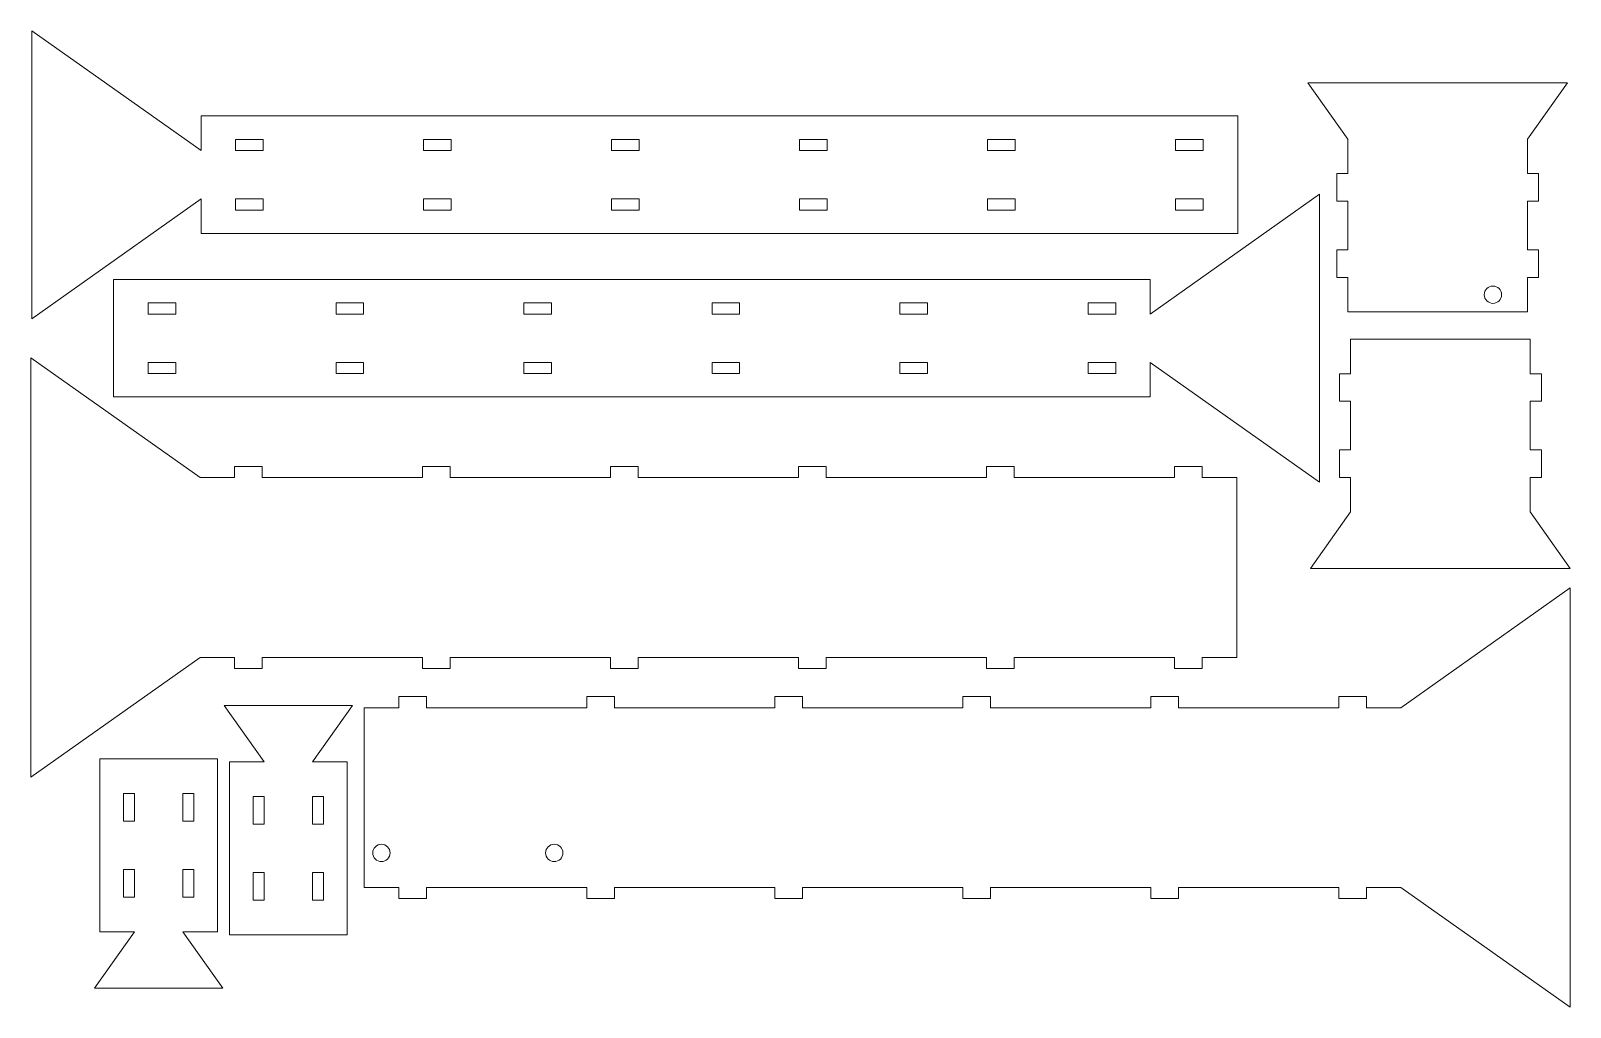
# Model space of a CAD drawing. Header units: millimetres. Extents: x 10 to 293, y 15 to 194.
import ezdxf

# ---------------------------------------------------------------- set-up
doc = ezdxf.new("R2010")
doc.units = ezdxf.units.MM

msp = doc.modelspace()

# ---------------------------------------------------------------- linework, layer by layer
at = {"color": 7, "linetype": 'Continuous', "lineweight": 15}
for p, q in [((10.59, 194.04), (10.59, 141.15)), ((41.7, 172.04), (10.59, 194.04)), ((245.08, 184.51), (252.41, 174.15)), ((292.76, 184.51), (245.08, 184.51)), ((285.43, 174.15), (292.76, 184.51)), ((41.7, 178.39), (41.7, 172.04)), ((232.2, 178.39), (41.7, 178.39)), ((232.2, 156.8), (232.2, 178.39)), ((53.13, 174.07), (48.05, 174.07)), ((48.05, 174.07), (48.05, 172.04)), ((53.13, 172.04), (53.13, 174.07)), ((87.68, 174.07), (82.6, 174.07)), ((82.6, 174.07), (82.6, 172.04)), ((87.68, 172.04), (87.68, 174.07)), ((122.22, 174.07), (117.14, 174.07)), ((117.14, 174.07), (117.14, 172.04)), ((122.22, 172.04), (122.22, 174.07)), ((156.76, 174.07), (151.68, 174.07)), ((151.68, 174.07), (151.68, 172.04)), ((156.76, 172.04), (156.76, 174.07)), ((191.31, 174.07), (186.23, 174.07)), ((186.23, 174.07), (186.23, 172.04)), ((191.31, 172.04), (191.31, 174.07)), ((225.85, 174.07), (220.77, 174.07)), ((220.77, 174.07), (220.77, 172.04)), ((225.85, 172.04), (225.85, 174.07)), ((252.41, 174.15), (252.41, 167.8)), ((285.43, 167.8), (285.43, 174.15)), ((48.05, 172.04), (53.13, 172.04)), ((82.6, 172.04), (87.68, 172.04)), ((117.14, 172.04), (122.22, 172.04)), ((151.68, 172.04), (156.76, 172.04)), ((186.23, 172.04), (191.31, 172.04)), ((220.77, 172.04), (225.85, 172.04)), ((250.38, 167.8), (250.38, 162.72)), ((252.41, 167.8), (250.38, 167.8)), ((287.46, 167.8), (285.43, 167.8)), ((287.46, 162.72), (287.46, 167.8)), ((10.59, 141.15), (41.7, 163.15)), ((41.7, 163.15), (41.7, 156.8)), ((53.13, 163.15), (48.05, 163.15)), ((48.05, 163.15), (48.05, 161.12)), ((53.13, 161.12), (53.13, 163.15)), ((87.68, 163.15), (82.6, 163.15)), ((82.6, 163.15), (82.6, 161.12)), ((87.68, 161.12), (87.68, 163.15)), ((122.22, 163.15), (117.14, 163.15)), ((117.14, 163.15), (117.14, 161.12)), ((122.22, 161.12), (122.22, 163.15)), ((156.76, 163.15), (151.68, 163.15)), ((151.68, 163.15), (151.68, 161.12)), ((156.76, 161.12), (156.76, 163.15)), ((191.31, 163.15), (186.23, 163.15)), ((186.23, 163.15), (186.23, 161.12)), ((191.31, 161.12), (191.31, 163.15)), ((247.21, 164.02), (216.11, 142.02)), ((225.85, 163.15), (220.77, 163.15)), ((220.77, 163.15), (220.77, 161.12)), ((225.85, 161.12), (225.85, 163.15)), ((247.21, 111.13), (247.21, 164.02)), ((250.38, 162.72), (252.41, 162.72)), ((252.41, 162.72), (252.41, 153.83)), ((285.43, 162.72), (287.46, 162.72)), ((285.43, 153.83), (285.43, 162.72)), ((48.05, 161.12), (53.13, 161.12)), ((82.6, 161.12), (87.68, 161.12)), ((117.14, 161.12), (122.22, 161.12)), ((151.68, 161.12), (156.76, 161.12)), ((186.23, 161.12), (191.31, 161.12)), ((220.77, 161.12), (225.85, 161.12)), ((41.7, 156.8), (232.2, 156.8)), ((250.38, 153.83), (250.38, 148.75)), ((252.41, 153.83), (250.38, 153.83)), ((287.46, 153.83), (285.43, 153.83)), ((287.46, 148.75), (287.46, 153.83)), ((25.61, 148.37), (25.61, 126.78)), ((216.11, 148.37), (25.61, 148.37)), ((216.11, 142.02), (216.11, 148.37)), ((250.38, 148.75), (252.41, 148.75)), ((252.41, 148.75), (252.41, 142.4)), ((285.43, 148.75), (287.46, 148.75)), ((285.43, 142.4), (285.43, 148.75)), ((31.96, 144.05), (31.96, 142.02)), ((37.04, 144.05), (31.96, 144.05)), ((31.96, 142.02), (37.04, 142.02)), ((37.04, 142.02), (37.04, 144.05)), ((66.5, 144.05), (66.5, 142.02)), ((71.58, 144.05), (66.5, 144.05)), ((66.5, 142.02), (71.58, 142.02)), ((71.58, 142.02), (71.58, 144.05)), ((101.04, 144.05), (101.04, 142.02)), ((106.12, 144.05), (101.04, 144.05)), ((101.04, 142.02), (106.12, 142.02)), ((106.12, 142.02), (106.12, 144.05)), ((135.59, 144.05), (135.59, 142.02)), ((140.67, 144.05), (135.59, 144.05)), ((135.59, 142.02), (140.67, 142.02)), ((140.67, 142.02), (140.67, 144.05)), ((170.13, 144.05), (170.13, 142.02)), ((175.21, 144.05), (170.13, 144.05)), ((170.13, 142.02), (175.21, 142.02)), ((175.21, 142.02), (175.21, 144.05)), ((204.68, 144.05), (204.68, 142.02)), ((209.76, 144.05), (204.68, 144.05)), ((204.68, 142.02), (209.76, 142.02)), ((209.76, 142.02), (209.76, 144.05)), ((252.41, 142.4), (285.43, 142.4)), ((252.93, 137.41), (252.93, 131.06)), ((285.95, 137.41), (252.93, 137.41)), ((285.95, 131.06), (285.95, 137.41)), ((10.42, 133.95), (10.42, 56.94)), ((41.52, 111.96), (10.42, 133.95)), ((37.04, 133.13), (31.96, 133.13)), ((31.96, 133.13), (31.96, 131.1)), ((37.04, 131.1), (37.04, 133.13)), ((71.58, 133.13), (66.5, 133.13)), ((66.5, 133.13), (66.5, 131.1)), ((71.58, 131.1), (71.58, 133.13)), ((106.12, 133.13), (101.04, 133.13)), ((101.04, 133.13), (101.04, 131.1)), ((106.12, 131.1), (106.12, 133.13)), ((140.67, 133.13), (135.59, 133.13)), ((135.59, 133.13), (135.59, 131.1)), ((140.67, 131.1), (140.67, 133.13)), ((175.21, 133.13), (170.13, 133.13)), ((170.13, 133.13), (170.13, 131.1)), ((175.21, 131.1), (175.21, 133.13)), ((209.76, 133.13), (204.68, 133.13)), ((204.68, 133.13), (204.68, 131.1)), ((209.76, 131.1), (209.76, 133.13)), ((216.11, 133.13), (247.21, 111.13)), ((216.11, 126.78), (216.11, 133.13)), ((31.96, 131.1), (37.04, 131.1)), ((66.5, 131.1), (71.58, 131.1)), ((101.04, 131.1), (106.12, 131.1)), ((135.59, 131.1), (140.67, 131.1)), ((170.13, 131.1), (175.21, 131.1)), ((204.68, 131.1), (209.76, 131.1)), ((250.89, 131.06), (250.89, 125.98)), ((252.93, 131.06), (250.89, 131.06)), ((287.98, 131.06), (285.95, 131.06)), ((287.98, 125.98), (287.98, 131.06)), ((25.61, 126.78), (216.11, 126.78)), ((250.89, 125.98), (252.93, 125.98)), ((252.93, 125.98), (252.93, 117.09)), ((285.95, 125.98), (287.98, 125.98)), ((285.95, 117.09), (285.95, 125.98)), ((250.89, 117.09), (250.89, 112.01)), ((252.93, 117.09), (250.89, 117.09)), ((287.98, 117.09), (285.95, 117.09)), ((287.98, 112.01), (287.98, 117.09)), ((47.87, 113.99), (47.87, 111.96)), ((52.95, 113.99), (47.87, 113.99)), ((52.95, 111.96), (52.95, 113.99)), ((82.42, 113.99), (82.42, 111.96)), ((87.5, 113.99), (82.42, 113.99)), ((87.5, 111.96), (87.5, 113.99)), ((116.96, 113.99), (116.96, 111.96)), ((122.04, 113.99), (116.96, 113.99)), ((122.04, 111.96), (122.04, 113.99)), ((151.51, 113.99), (151.51, 111.96)), ((156.59, 113.99), (151.51, 113.99)), ((156.59, 111.96), (156.59, 113.99)), ((186.05, 113.99), (186.05, 111.96)), ((191.13, 113.99), (186.05, 113.99)), ((191.13, 111.96), (191.13, 113.99)), ((220.59, 113.99), (220.59, 111.96)), ((225.67, 113.99), (220.59, 113.99)), ((225.67, 111.96), (225.67, 113.99)), ((47.87, 111.96), (41.52, 111.96)), ((82.42, 111.96), (52.95, 111.96)), ((116.96, 111.96), (87.5, 111.96)), ((151.51, 111.96), (122.04, 111.96)), ((186.05, 111.96), (156.59, 111.96)), ((220.59, 111.96), (191.13, 111.96)), ((232.02, 111.96), (225.67, 111.96)), ((232.02, 78.94), (232.02, 111.96)), ((250.89, 112.01), (252.93, 112.01)), ((252.93, 112.01), (252.93, 105.66)), ((285.95, 112.01), (287.98, 112.01)), ((285.95, 105.66), (285.95, 112.01)), ((252.93, 105.66), (245.59, 95.29)), ((293.28, 95.29), (285.95, 105.66)), ((245.59, 95.29), (293.28, 95.29)), ((293.28, 91.71), (262.17, 69.71)), ((293.28, 14.7), (293.28, 91.71)), ((10.42, 56.94), (41.52, 78.94)), ((41.52, 78.94), (47.87, 78.94)), ((47.87, 78.94), (47.87, 76.9)), ((47.87, 76.9), (52.95, 76.9)), ((52.95, 78.94), (82.42, 78.94)), ((52.95, 76.9), (52.95, 78.94)), ((82.42, 78.94), (82.42, 76.9)), ((82.42, 76.9), (87.5, 76.9)), ((87.5, 78.94), (116.96, 78.94)), ((87.5, 76.9), (87.5, 78.94)), ((116.96, 78.94), (116.96, 76.9)), ((116.96, 76.9), (122.04, 76.9)), ((122.04, 78.94), (151.51, 78.94)), ((122.04, 76.9), (122.04, 78.94)), ((151.51, 78.94), (151.51, 76.9)), ((151.51, 76.9), (156.59, 76.9)), ((156.59, 78.94), (186.05, 78.94)), ((156.59, 76.9), (156.59, 78.94)), ((186.05, 78.94), (186.05, 76.9)), ((186.05, 76.9), (191.13, 76.9)), ((191.13, 78.94), (220.59, 78.94)), ((191.13, 76.9), (191.13, 78.94)), ((220.59, 78.94), (220.59, 76.9)), ((220.59, 76.9), (225.67, 76.9)), ((225.67, 78.94), (232.02, 78.94)), ((225.67, 76.9), (225.67, 78.94)), ((78.02, 71.74), (78.02, 69.71)), ((83.1, 71.74), (78.02, 71.74)), ((83.1, 69.71), (83.1, 71.74)), ((112.57, 71.74), (112.57, 69.71)), ((117.65, 71.74), (112.57, 71.74)), ((117.65, 69.71), (117.65, 71.74)), ((147.11, 71.74), (147.11, 69.71)), ((152.19, 71.74), (147.11, 71.74)), ((152.19, 69.71), (152.19, 71.74)), ((181.66, 71.74), (181.66, 69.71)), ((186.74, 71.74), (181.66, 71.74)), ((186.74, 69.71), (186.74, 71.74)), ((216.2, 71.74), (216.2, 69.71)), ((221.28, 71.74), (216.2, 71.74)), ((221.28, 69.71), (221.28, 71.74)), ((250.74, 71.74), (250.74, 69.71)), ((255.82, 71.74), (250.74, 71.74)), ((255.82, 69.71), (255.82, 71.74)), ((45.95, 70.12), (53.29, 59.75)), ((69.51, 70.12), (45.95, 70.12)), ((62.18, 59.75), (69.51, 70.12)), ((71.67, 69.71), (71.67, 36.69)), ((78.02, 69.71), (71.67, 69.71)), ((112.57, 69.71), (83.1, 69.71)), ((147.11, 69.71), (117.65, 69.71)), ((181.66, 69.71), (152.19, 69.71)), ((216.2, 69.71), (186.74, 69.71)), ((250.74, 69.71), (221.28, 69.71)), ((262.17, 69.71), (255.82, 69.71)), ((23.13, 60.29), (23.13, 28.54)), ((44.72, 60.29), (23.13, 60.29)), ((44.72, 28.54), (44.72, 60.29)), ((46.94, 59.75), (46.94, 28)), ((53.29, 59.75), (46.94, 59.75)), ((68.53, 59.75), (62.18, 59.75)), ((68.53, 28), (68.53, 59.75)), ((27.44, 53.94), (27.44, 48.86)), ((29.48, 53.94), (27.44, 53.94)), ((29.48, 48.86), (29.48, 53.94)), ((40.4, 53.94), (38.37, 53.94)), ((38.37, 53.94), (38.37, 48.86)), ((40.4, 48.86), (40.4, 53.94)), ((53.29, 53.4), (51.26, 53.4)), ((51.26, 53.4), (51.26, 48.32)), ((53.29, 48.32), (53.29, 53.4)), ((64.21, 53.4), (62.18, 53.4)), ((62.18, 53.4), (62.18, 48.32)), ((64.21, 48.32), (64.21, 53.4)), ((27.44, 48.86), (29.48, 48.86)), ((38.37, 48.86), (40.4, 48.86)), ((51.26, 48.32), (53.29, 48.32)), ((62.18, 48.32), (64.21, 48.32)), ((27.44, 39.97), (27.44, 34.89)), ((29.48, 39.97), (27.44, 39.97)), ((29.48, 34.89), (29.48, 39.97)), ((40.4, 39.97), (38.37, 39.97)), ((38.37, 39.97), (38.37, 34.89)), ((40.4, 34.89), (40.4, 39.97)), ((53.29, 39.43), (51.26, 39.43)), ((51.26, 39.43), (51.26, 34.35)), ((53.29, 34.35), (53.29, 39.43)), ((64.21, 39.43), (62.18, 39.43)), ((62.18, 39.43), (62.18, 34.35)), ((64.21, 34.35), (64.21, 39.43)), ((27.44, 34.89), (29.48, 34.89)), ((38.37, 34.89), (40.4, 34.89)), ((51.26, 34.35), (53.29, 34.35)), ((62.18, 34.35), (64.21, 34.35)), ((71.67, 36.69), (78.02, 36.69)), ((78.02, 36.69), (78.02, 34.66)), ((78.02, 34.66), (83.1, 34.66)), ((83.1, 36.69), (112.57, 36.69)), ((83.1, 34.66), (83.1, 36.69)), ((112.57, 36.69), (112.57, 34.66)), ((112.57, 34.66), (117.65, 34.66)), ((117.65, 36.69), (147.11, 36.69)), ((117.65, 34.66), (117.65, 36.69)), ((147.11, 36.69), (147.11, 34.66)), ((147.11, 34.66), (152.19, 34.66)), ((152.19, 36.69), (181.66, 36.69)), ((152.19, 34.66), (152.19, 36.69)), ((181.66, 36.69), (181.66, 34.66)), ((181.66, 34.66), (186.74, 34.66)), ((186.74, 36.69), (216.2, 36.69)), ((186.74, 34.66), (186.74, 36.69)), ((216.2, 36.69), (216.2, 34.66)), ((216.2, 34.66), (221.28, 34.66)), ((221.28, 36.69), (250.74, 36.69)), ((221.28, 34.66), (221.28, 36.69)), ((250.74, 36.69), (250.74, 34.66)), ((250.74, 34.66), (255.82, 34.66)), ((255.82, 36.69), (262.17, 36.69)), ((255.82, 34.66), (255.82, 36.69)), ((262.17, 36.69), (293.28, 14.7)), ((29.48, 28.54), (22.14, 18.17)), ((23.13, 28.54), (29.48, 28.54)), ((45.7, 18.17), (38.37, 28.54)), ((38.37, 28.54), (44.72, 28.54)), ((46.94, 28), (68.53, 28)), ((22.14, 18.17), (45.7, 18.17))]:
    msp.add_line(p, q, dxfattribs=at)
for centre in [(279.08, 145.57), (74.85, 43.04), (106.6, 43.04)]:
    msp.add_circle(centre, 1.59, dxfattribs=at)

doc.saveas('drawing.dxf')
